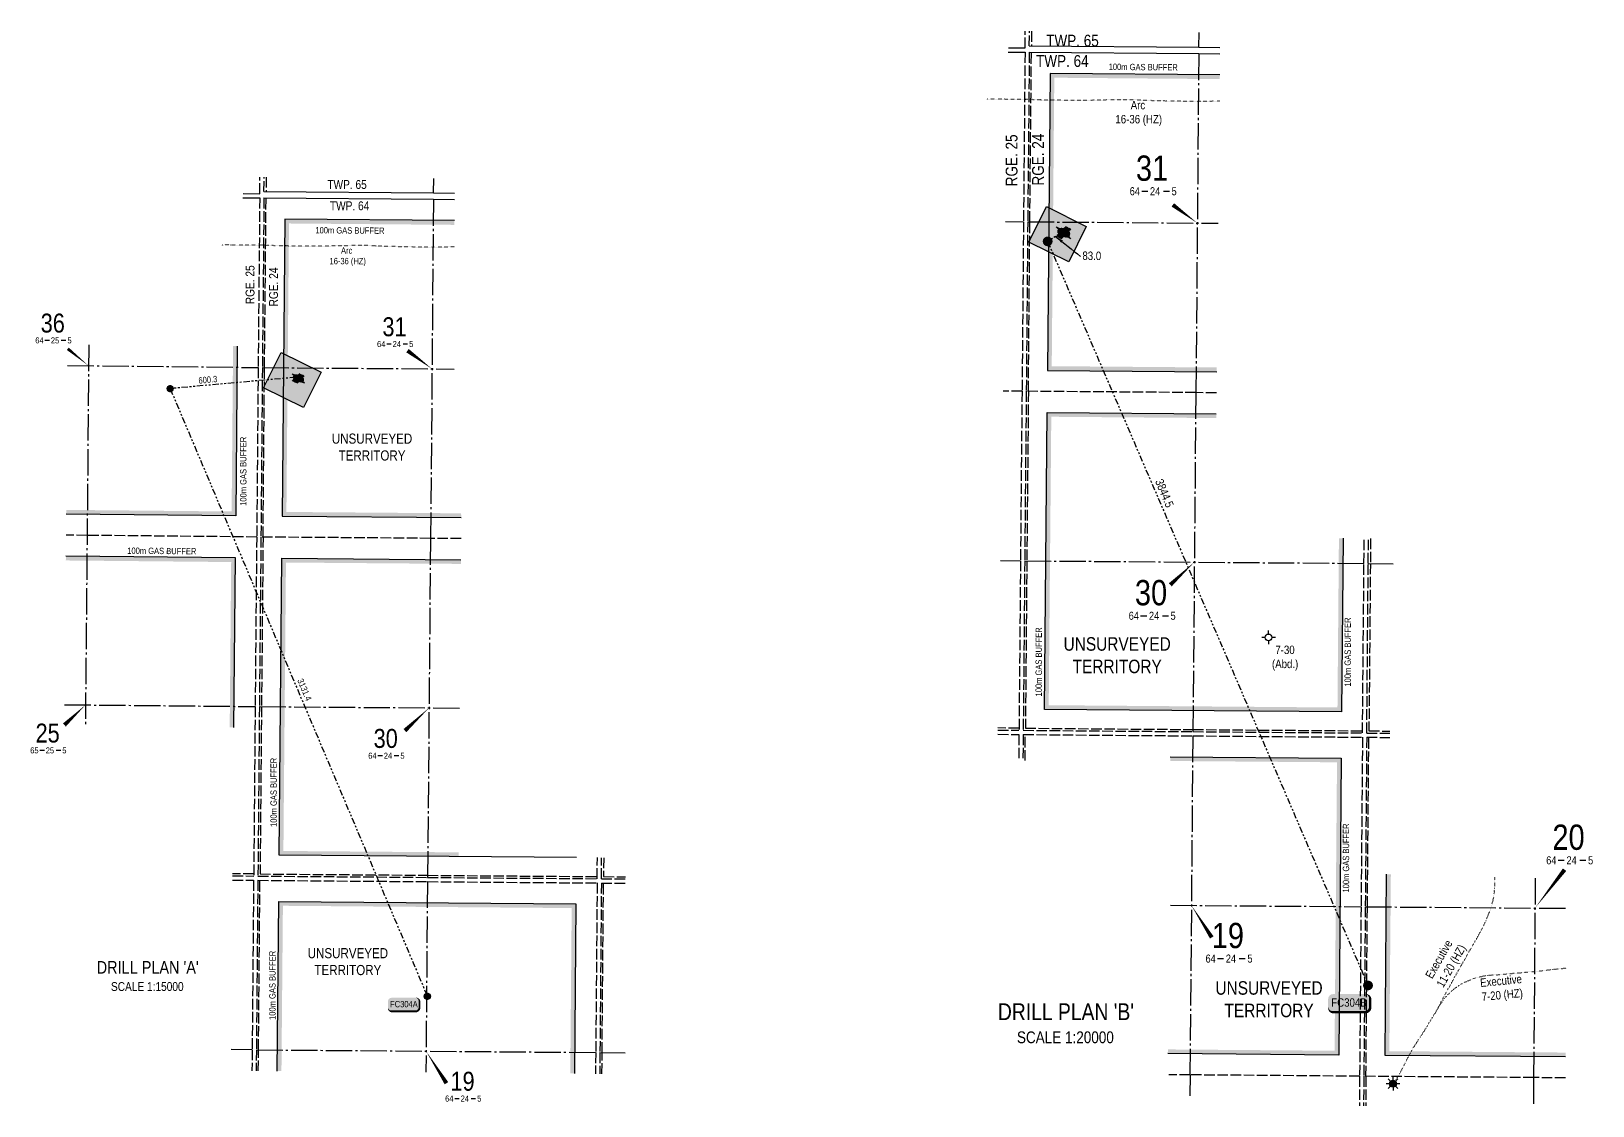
# Model space of a CAD drawing. Extents: x 451222 to 473419, y 6037124 to 6050105.
# Drawn here: x 457126 to 464540, y 6037900 to 6042999 of the extents above; entities that cross this region are included whole.
import ezdxf
from ezdxf.enums import TextEntityAlignment as Align

# ---------------------------------------------------------------- set-up
doc = ezdxf.new("R2010")
doc.units = 0
doc.header["$LTSCALE"] = 5
for name, pattern in [('foc-DOT', [1, 0.2, -0.8]), ('foc-DRILLPATH', [14.75, 6, -1.75, 1.75, -1.75, 1.75, -1.75]), ('foc-QUARTERLINE', [33, 25, -3, 2, -3]), ('foc-UNSURVEYED', [12.5, 10, -2.5])]:
    doc.linetypes.add(name, pattern=pattern)
for name, color, linetype in [('10', 1, 'Continuous'), ('9', 3, 'Continuous'), ('ABADATA-DRILL', 8, 'foc-DOT'), ('ABADATA-DRILL-T', 8, 'Continuous'), ('AS-TARGET-GAS', 182, 'Continuous'), ('AS-TARGET-GAS-H', 181, 'Continuous'), ('D-TXT', 6, 'Continuous'), ('DETAIL-T', 7, 'Continuous'), ('L-BD', 7, 'Continuous'), ('L-MON', 1, 'Continuous'), ('L-QSEC', 8, 'foc-QUARTERLINE'), ('L-SEC', 7, 'Continuous'), ('L-SECLBL', 7, 'Continuous'), ('L-UNS-T', 3, 'Continuous'), ('L-USEC', 7, 'foc-UNSURVEYED'), ('P-PDRILLPATH', 12, 'foc-DRILLPATH'), ('P-PROPOSED', 10, 'Continuous'), ('P-PROPOSED-H', 21, 'Continuous')]:
    doc.layers.add(name, color=color, linetype=linetype)
doc.styles.add('80', font='ARIALN.TTF', dxfattribs={"height": 10})
doc.styles.add('80CG', font='ARIALN.TTF', dxfattribs={"height": 10})
doc.styles.add('80L', font='ARIALN.TTF', dxfattribs={"height": 10})
doc.styles.add('SIMPLEX', font='ARIALN.TTF')
doc.dimstyles.new('Compass 5 000', dxfattribs={"dimscale": 5, "dimtxt": 9, "dimasz": 2, "dimexe": 0.2, "dimexo": 0.0625, "dimgap": 0.5, "dimtad": 0, "dimtih": 1, "dimtoh": 1, "dimzin": 0, "dimdsep": 46, "dimtxsty": '80CG', "dimcen": 0.1, "dimse1": 1, "dimse2": 1, "dimclrd": 256, "dimclrt": 256, "dimaunit": 1, "dimadec": 4, "dimazin": 0, "dimtfac": 0.06, "dimtofl": 0, "dimtmove": 0, "dimatfit": 1, "dimfxl": 0.2, "dimtolj": 1, "dimtzin": 0, "dimlwd": -1, "dimarcsym": 0})

# ---------------------------------------------------------------- blocks, each defined once
blk = doc.blocks.new('L-SECLBL')
at = {"layer": '9', "color": 7}
for p, q in [((-5.1, -27.8), (-12.3, -27.8)), ((20.7, -27.8), (13.5, -27.8))]:
    blk.add_line(p, q, dxfattribs=at)
at = {"layer": '10', "color": 2, "style": 'SIMPLEX'}
blk.add_attdef('SEC', text='', height=30, dxfattribs=at).set_placement((0, 0), align=Align.MIDDLE)
at = {"layer": '10', "color": 5, "style": '80L'}
blk.add_attdef('TWP', text='', height=9.5, dxfattribs=at).set_placement((-14.4, -27.4), align=Align.MIDDLE_RIGHT)
blk.add_attdef('RGE', text='', height=9.5, dxfattribs=at).set_placement((3.6, -27.4), align=Align.MIDDLE_CENTER)
blk.add_attdef('MER', text='', height=9.5, dxfattribs=at).set_placement((23.2, -27.4), align=Align.MIDDLE_LEFT)
blk = doc.blocks.new('WC')
at = {"layer": 'L-MON'}
h = blk.add_hatch(color=255, dxfattribs=at)
h.dxf.hatch_style = 1
edge = h.paths.add_edge_path()
edge.add_arc((0, 0), 0.9, 0, 360)
at = {"layer": 'L-MON', "color": 240, "flags": 128}
for points in [[(-0.62, 0.5), (-1.23, 1.12)], [(0.52, 0.61), (1.13, 1.21)], [(-1.18, -1.18), (-0.56, -0.57)], [(1.16, -1.18), (0.56, -0.57)]]:
    blk.add_lwpolyline(points, dxfattribs=at)
at = {"layer": 'L-MON', "color": 240}
for radius in [0.8, 0.373]:
    blk.add_circle((0, 0), radius, dxfattribs=at)
blk = doc.blocks.new('*U551')
h = blk.add_hatch(color=50)
edge = h.paths.add_edge_path()
edge.add_line((-19, -11.5), (19, -11.5))
edge.add_arc((19, -5.5), 6, 270, 360)
edge.add_line((25, -5.5), (25, 4))
edge.add_arc((19, 4), 6, 0, 90)
edge.add_line((19, 10), (-19, 10))
edge.add_arc((-19, 4), 6, 90, 180)
edge.add_line((-25, 4), (-25, -5.5))
edge.add_arc((-19, -5.5), 6, 180, 270)
at = {"flags": 128}
blk.add_lwpolyline([(-19, -11.5, 3, 3, 0), (19, -11.5, 3, 3, 0.414214), (25, -5.5, 3, 3, 0), (25, 4, 3, 0, 0.414214), (19, 10, 0, 0, 0), (-19, 10, 0, 0, 0.414214), (-25, 4, 0, 0, 0), (-25, -5.5, 0, 3, 0.414214)], format="xyseb", close=True, dxfattribs=at)
at = {"color": 1, "style": '80'}
blk.add_attdef('ENTER_TEXT_001', (-26.8, -4.9), '', height=10, dxfattribs=at)
blk = doc.blocks.new('plbh')
at = {"layer": 'L-MON'}
h = blk.add_hatch(color=255, dxfattribs=at)
h.dxf.hatch_style = 1
edge = h.paths.add_edge_path()
edge.add_arc((0, 0), 1.16, 0, 360)
h = blk.add_hatch(color=256, dxfattribs=at)
h.dxf.hatch_style = 1
h.paths.add_polyline_path([(-0.96, 0, 1), (0.96, 0, 1)])
h.paths.add_polyline_path([(0.91, 0, -1), (-0.91, 0, -1)], flags=16)
h.paths.add_polyline_path([(0.45, 0, -1), (-0.45, 0, -1)], flags=0)
h = blk.add_hatch(color=256, dxfattribs=at)
h.dxf.hatch_style = 1
h.paths.add_polyline_path([(-0.45, 0, 1), (0.45, 0, 1)])
h.paths.add_polyline_path([(0.4, 0, -1), (-0.4, 0, -1)], flags=16)
at = {"layer": 'L-MON', "color": 240}
for radius in [0.96, 0.91, 0.45, 0.4]:
    blk.add_circle((0, 0), radius, dxfattribs=at)
blk = doc.blocks.new('GABD')
for p, q in [((-0.81, 0), (-1.62, 0)), ((0, 0.81), (0, 1.62)), ((1.62, 0), (0.81, 0)), ((0, -0.81), (0, -1.62))]:
    blk.add_line(p, q)
blk.add_circle((0, 0), 0.8)
blk = doc.blocks.new('GAS')
h = blk.add_hatch(color=255)
h.dxf.hatch_style = 1
edge = h.paths.add_edge_path()
edge.add_arc((0, 0), 0.9, 0, 360)
for p, q in [((-0.81, 0), (-1.62, 0)), ((-0.57, 0.57), (-1.14, 1.14)), ((0, 0.81), (0, 1.62)), ((0.57, 0.57), (1.14, 1.14)), ((1.62, 0), (0.81, 0)), ((-0.57, -0.57), (-1.14, -1.14)), ((0, -0.81), (0, -1.62)), ((1.14, -1.14), (0.57, -0.57))]:
    blk.add_line(p, q)
blk.add_circle((0, 0), 0.8)

msp = doc.modelspace()

# ---------------------------------------------------------------- hatches: boundary and pattern name
at = {"layer": 'AS-TARGET-GAS-H'}
h = msp.add_hatch(color=256, dxfattribs=at)
h.dxf.hatch_style = 1
h.paths.add_polyline_path([(462754.19, 6041383.538), (462754.39, 6041403.537), (461970.979, 6041409.686), (461983.164, 6042778.639), (462768.308, 6042772.085), (462768.485, 6042792.085), (461963.342, 6042798.805), (461950.802, 6041389.844)])
h = msp.add_hatch(color=256, dxfattribs=at)
h.dxf.hatch_style = 1
h.paths.add_polyline_path([(459167.79, 6040691.469), (459166.842, 6040711.477), (458337.453, 6040717.986), (458349.638, 6042086.939), (459134.782, 6042080.385), (459134.959, 6042100.385), (458329.817, 6042107.105), (458317.276, 6040698.144)])
h = msp.add_hatch(color=256, dxfattribs=at)
h.dxf.hatch_style = 1
h.paths.add_polyline_path([(458104.324, 6041505.396), (458084.325, 6041505.566), (458077.346, 6040720.241), (457292.368, 6040727.8), (457292.183, 6040707.801), (458097.167, 6040700.049)])
h = msp.add_hatch(color=256, dxfattribs=at)
h.dxf.hatch_style = 1
h.paths.add_polyline_path([(463354.47, 6040593.13), (463334.471, 6040593.301), (463327.618, 6039790.111), (461956.687, 6039800.896), (461968.847, 6041169.695), (462751.992, 6041163.549), (462752.192, 6041183.548), (461949.025, 6041189.852), (461936.51, 6039781.054), (463347.447, 6039769.954)])
h = msp.add_hatch(color=256, dxfattribs=at)
h.dxf.hatch_style = 1
h.paths.add_polyline_path([(458095.391, 6040500.057), (457290.349, 6040507.809), (457290.167, 6040487.81), (458075.214, 6040480.251), (458068.245, 6039695.831), (458088.244, 6039695.642)])
h = msp.add_hatch(color=256, dxfattribs=at)
h.dxf.hatch_style = 1
h.paths.add_polyline_path([(458302.984, 6039089.354), (459155.163, 6039082.65), (459166.221, 6040491.475), (458315.499, 6040498.152)])
h.paths.add_polyline_path([(459713.921, 6039078.259), (459155.163, 6039082.65), (459713.921, 6039078.254)])
h.paths.add_polyline_path([(459155.32, 6039102.649), (459166.064, 6040471.475), (458335.321, 6040477.996), (458323.161, 6039109.196)])
h = msp.add_hatch(color=256, dxfattribs=at)
h.dxf.hatch_style = 1
h.paths.add_polyline_path([(463345.57, 6039549.845), (462533.705, 6039556.232), (462533.552, 6039536.233), (463325.4, 6039530.003), (463313.722, 6038161.169), (462523.086, 6038167.404), (462522.933, 6038147.404), (463333.551, 6038141.012)])
h = msp.add_hatch(color=256, dxfattribs=at)
h.dxf.hatch_style = 1
h.paths.add_polyline_path([(463580.99, 6038998.318), (463560.994, 6038998.844), (463553.661, 6038139.283), (464410.92, 6038132.565), (464411.2, 6038152.564), (463573.831, 6038159.125)])
h = msp.add_hatch(color=256, dxfattribs=at)
h.dxf.hatch_style = 1
h.paths.add_polyline_path([(459685.178, 6038053.367), (459705.177, 6038053.196), (459712.044, 6038858.145), (458301.029, 6038869.246), (458293.883, 6038064.846), (458313.883, 6038064.688), (458320.85, 6038849.09), (459691.874, 6038838.303)])
at = {"layer": 'P-PROPOSED-H'}
h = msp.add_hatch(color=256, dxfattribs=at)
h.dxf.hatch_style = 1
h.paths.add_polyline_path([(461945.68, 6042166.86), (462135.214, 6042073.091), (462051.905, 6041904.699), (461862.37, 6041998.468)])
h = msp.add_hatch(color=256, dxfattribs=at)
h.dxf.hatch_style = 1
h.paths.add_polyline_path([(458312.154, 6041475.16), (458501.688, 6041381.391), (458418.379, 6041212.999), (458228.845, 6041306.768)])

# ---------------------------------------------------------------- linework, layer by layer
at = {"layer": 'ABADATA-DRILL', "flags": 128}
for points in [[(462767.385, 6042667.993), (462752.194, 6042667.531), (462732.838, 6042666.815), (462713.661, 6042666.108), (462694.277, 6042665.662), (462674.946, 6042665.687), (462655.607, 6042665.821), (462636.377, 6042665.935), (462616.998, 6042666.169), (462597.761, 6042666.513), (462578.503, 6042666.917), (462559.165, 6042667.201), (462539.817, 6042667.516), (462520.52, 6042667.95), (462501.094, 6042668.466), (462481.767, 6042668.87), (462462.479, 6042669.184), (462443.233, 6042669.738), (462423.968, 6042670.432), (462404.795, 6042671.336), (462385.584, 6042672.44), (462366.272, 6042673.364), (462346.933, 6042673.579), (462327.521, 6042673.444), (462308.181, 6042673.538), (462288.821, 6042673.553), (462269.508, 6042673.297), (462250.115, 6042673.071), (462230.753, 6042672.916), (462211.37, 6042672.57), (462192.115, 6042672.044), (462172.779, 6042671.478), (462153.445, 6042671.122), (462134.054, 6042671.066), (462114.604, 6042671.082), (462095.152, 6042671.007), (462075.74, 6042670.752), (462056.328, 6042670.657), (462036.92, 6042670.962), (462017.502, 6042671.257), (461998.094, 6042671.592), (461978.855, 6042671.796), (461959.496, 6042671.96), (461940.309, 6042672.354), (461920.973, 6042672.958), (461901.539, 6042673.704), (461882.325, 6042674.438), (461862.998, 6042674.922), (461843.579, 6042675.117), (461824.239, 6042675.212), (461804.9, 6042675.346), (461785.631, 6042675.58), (461766.363, 6042675.894), (461747.015, 6042676.139), (461727.675, 6042676.243), (461708.337, 6042676.518), (461688.958, 6042676.722), (461677.39, 6042676.551), (461662.388, 6042676.148)], [(459133.859, 6041976.293), (459118.669, 6041975.831), (459099.312, 6041975.115), (459080.135, 6041974.408), (459060.751, 6041973.963), (459041.42, 6041973.987), (459022.081, 6041974.121), (459002.851, 6041974.235), (458983.473, 6041974.47), (458964.235, 6041974.813), (458944.978, 6041975.217), (458925.64, 6041975.502), (458906.292, 6041975.816), (458886.995, 6041976.25), (458867.568, 6041976.766), (458848.241, 6041977.17), (458828.953, 6041977.484), (458809.707, 6041978.038), (458790.443, 6041978.733), (458771.27, 6041979.636), (458752.059, 6041980.74), (458732.746, 6041981.664), (458713.407, 6041981.879), (458693.995, 6041981.744), (458674.655, 6041981.838), (458655.295, 6041981.853), (458635.982, 6041981.597), (458616.589, 6041981.371), (458597.227, 6041981.216), (458577.844, 6041980.87), (458558.589, 6041980.344), (458539.253, 6041979.778), (458519.92, 6041979.422), (458500.529, 6041979.367), (458481.078, 6041979.382), (458461.627, 6041979.307), (458442.214, 6041979.052), (458422.802, 6041978.957), (458403.394, 6041979.262), (458383.976, 6041979.557), (458364.568, 6041979.892), (458345.329, 6041980.096), (458325.97, 6041980.261), (458306.783, 6041980.654), (458287.447, 6041981.259), (458268.013, 6041982.004), (458248.799, 6041982.738), (458229.472, 6041983.222), (458210.053, 6041983.418), (458190.713, 6041983.512), (458171.374, 6041983.646), (458152.105, 6041983.88), (458132.837, 6041984.194), (458113.489, 6041984.439), (458094.149, 6041984.543), (458074.811, 6041984.818), (458055.432, 6041985.023), (458043.864, 6041984.851), (458028.862, 6041984.448)], [(463591.296, 6038004.383), (463591.257, 6038004.514), (463591.257, 6038004.574), (463591.289, 6038004.844), (463591.321, 6038005.003), (463591.422, 6038005.153), (463591.724, 6038005.36), (463592.106, 6038005.607), (463592.579, 6038005.833), (463593.201, 6038006.078), (463593.789, 6038005.853), (463594.293, 6038005.038), (463594.539, 6038004.555), (463594.953, 6038003.811), (463595.387, 6038003.077), (463595.851, 6038002.383), (463596.326, 6038001.769), (463596.782, 6038001.274), (463597.219, 6038000.91), (463597.328, 6038000.809), (463597.406, 6038000.589), (463597.203, 6038000.24), (463596.706, 6037999.484), (463596.023, 6037999.09), (463595.233, 6037999.186), (463594.535, 6037999.473), (463593.978, 6037999.798), (463593.381, 6038000.263), (463593.235, 6038000.684), (463593.431, 6038001.383), (463593.651, 6038002.572), (463594.092, 6038003.769), (463594.751, 6038004.764), (463595.569, 6038005.667), (463596.276, 6038006.452), (463596.105, 6038007.524), (463595.675, 6038008.678), (463595.412, 6038009.581), (463594.803, 6038010.877), (463594.225, 6038012.343), (463593.873, 6038013.256), (463592.891, 6038014.215), (463591.947, 6038015.044), (463592.066, 6038014.853), (463592.221, 6038014.281), (463592.044, 6038013.472), (463591.655, 6038012.485), (463591.6, 6038011.825), (463592.438, 6038011.638), (463593.86, 6038011.775), (463595.451, 6038011.802), (463597.06, 6038011.478), (463598.285, 6038010.907), (463598.506, 6038010.935), (463598.536, 6038010.975), (463598.618, 6038011.214), (463598.977, 6038012.252), (463599.028, 6038012.351), (463600.896, 6038015.507), (463601.818, 6038016.77), (463603.022, 6038018.391), (463604.45, 6038020.329), (463605.92, 6038022.668), (463607.325, 6038025.478), (463608.863, 6038028.596), (463614.839, 6038039.411), (463617.407, 6038043.722), (463620.289, 6038048.44), (463623.344, 6038053.456), (463626.36, 6038058.563), (463629.246, 6038063.792), (463632.085, 6038069.27), (463634.955, 6038074.959), (463637.917, 6038080.827), (463640.919, 6038086.715), (463643.942, 6038092.642), (463646.884, 6038098.6), (463649.718, 6038104.659), (463652.663, 6038110.828), (463655.767, 6038116.975), (463658.952, 6038123.211), (463662.269, 6038129.666), (463665.908, 6038136.269), (463669.667, 6038142.92), (463673.467, 6038149.641), (463677.288, 6038156.483), (463681.019, 6038163.365), (463684.89, 6038170.225), (463688.989, 6038176.834), (463693.228, 6038183.451), (463697.346, 6038189.94), (463701.475, 6038196.568), (463705.584, 6038203.217), (463709.824, 6038209.874), (463714.233, 6038216.47), (463718.853, 6038223.244), (463723.496, 6038230.219), (463728.189, 6038237.342), (463733.035, 6038244.705), (463737.913, 6038252.257), (463742.732, 6038260.011), (463747.542, 6038267.914), (463752.211, 6038275.668), (463754.414, 6038279.341), (463757.226, 6038284.04), (463762.565, 6038292.869), (463764.381, 6038295.845), (463769.394, 6038303.987), (463774.407, 6038312.139), (463779.489, 6038320.3), (463784.582, 6038328.461), (463789.566, 6038336.713), (463794.37, 6038345.076), (463798.995, 6038353.562), (463803.551, 6038362.107), (463808.087, 6038370.653), (463812.542, 6038379.09), (463816.998, 6038387.657), (463821.573, 6038396.152), (463826.159, 6038404.638), (463830.664, 6038413.174), (463835.23, 6038421.69), (463839.816, 6038430.205), (463844.401, 6038438.721), (463848.997, 6038447.226), (463853.682, 6038455.661), (463858.366, 6038464.076), (463862.992, 6038472.541), (463867.617, 6038481.016), (463872.141, 6038489.372), (463876.755, 6038497.647), (463881.417, 6038505.852), (463886.12, 6038514.036), (463890.844, 6038522.33), (463895.467, 6038530.575), (463900.15, 6038538.78), (463904.783, 6038546.985), (463909.436, 6038555.23), (463914.099, 6038563.394), (463918.802, 6038571.599), (463923.475, 6038579.773), (463928.229, 6038588.157), (463932.944, 6038596.572), (463937.609, 6038605.006), (463942.354, 6038613.391), (463947.148, 6038621.764), (463951.872, 6038630.058), (463956.716, 6038638.382), (463961.6, 6038646.705), (463966.414, 6038655.058), (463971.239, 6038663.421), (463975.942, 6038671.616), (463980.766, 6038679.969), (463985.399, 6038688.204), (463990.004, 6038696.67), (463994.518, 6038705.006), (463999.052, 6038713.291), (464003.565, 6038721.568), (464008.089, 6038729.843), (464012.662, 6038738.049), (464017.147, 6038746.575), (464021.304, 6038755.265), (464025.412, 6038764.055), (464029.579, 6038772.744), (464033.696, 6038781.483), (464037.603, 6038790.175), (464041.401, 6038799.067), (464045.09, 6038807.991), (464048.668, 6038816.845), (464052.207, 6038825.83), (464055.495, 6038834.777), (464058.516, 6038843.946), (464061.187, 6038853.209), (464063.627, 6038862.443), (464065.909, 6038871.819), (464067.819, 6038881.098), (464069.49, 6038890.419), (464070.913, 6038899.952), (464072.006, 6038909.538), (464072.949, 6038919.136), (464073.652, 6038928.755), (464074.155, 6038938.446), (464074.568, 6038948.098), (464074.781, 6038957.762), (464074.864, 6038967.467), (464074.847, 6038977.113), (464074.685, 6038985.437)], [(463591.296, 6038004.383), (463591.257, 6038004.514), (463591.257, 6038004.574), (463591.289, 6038004.844), (463591.321, 6038005.003), (463591.422, 6038005.153), (463591.724, 6038005.36), (463592.106, 6038005.607), (463592.579, 6038005.833), (463593.201, 6038006.078), (463593.789, 6038005.853), (463594.293, 6038005.038), (463594.539, 6038004.555), (463594.953, 6038003.811), (463595.387, 6038003.077), (463595.851, 6038002.383), (463596.326, 6038001.769), (463596.782, 6038001.274), (463597.219, 6038000.91), (463597.328, 6038000.809), (463597.406, 6038000.589), (463597.203, 6038000.24), (463596.706, 6037999.484), (463596.023, 6037999.09), (463595.233, 6037999.186), (463594.535, 6037999.473), (463593.978, 6037999.798), (463593.381, 6038000.263), (463593.235, 6038000.684), (463593.431, 6038001.383), (463593.651, 6038002.572), (463594.092, 6038003.769), (463594.751, 6038004.764), (463595.569, 6038005.667), (463596.276, 6038006.452), (463596.105, 6038007.524), (463595.675, 6038008.678), (463595.412, 6038009.581), (463594.803, 6038010.877), (463594.225, 6038012.343), (463593.873, 6038013.256), (463592.891, 6038014.215), (463591.947, 6038015.044), (463592.066, 6038014.853), (463592.221, 6038014.281), (463592.044, 6038013.472), (463591.655, 6038012.485), (463591.6, 6038011.825), (463592.438, 6038011.638), (463593.86, 6038011.775), (463595.451, 6038011.802), (463597.06, 6038011.478), (463598.285, 6038010.907), (463598.506, 6038010.935), (463598.536, 6038010.975), (463598.618, 6038011.214), (463598.977, 6038012.252), (463599.028, 6038012.351), (463600.896, 6038015.507), (463601.818, 6038016.77), (463603.022, 6038018.391), (463604.45, 6038020.329), (463605.92, 6038022.668), (463607.325, 6038025.478), (463608.863, 6038028.596), (463614.839, 6038039.411), (463617.407, 6038043.722), (463620.289, 6038048.44), (463623.344, 6038053.456), (463626.36, 6038058.563), (463629.246, 6038063.792), (463632.085, 6038069.27), (463634.955, 6038074.959), (463637.917, 6038080.827), (463640.919, 6038086.715), (463643.942, 6038092.642), (463646.884, 6038098.6), (463649.718, 6038104.659), (463652.663, 6038110.828), (463655.767, 6038116.975), (463658.952, 6038123.211), (463662.269, 6038129.666), (463665.908, 6038136.269), (463669.667, 6038142.92), (463673.467, 6038149.641), (463677.288, 6038156.483), (463681.019, 6038163.365), (463684.89, 6038170.225), (463688.989, 6038176.834), (463693.228, 6038183.451), (463697.346, 6038189.94), (463701.475, 6038196.568), (463705.584, 6038203.217), (463709.824, 6038209.874), (463714.233, 6038216.47), (463718.853, 6038223.244), (463723.496, 6038230.219), (463728.189, 6038237.342), (463733.035, 6038244.705), (463737.913, 6038252.257), (463742.732, 6038260.011), (463747.542, 6038267.914), (463752.211, 6038275.668), (463754.414, 6038279.341), (463757.226, 6038284.04), (463762.565, 6038292.869), (463764.381, 6038295.845), (463769.394, 6038303.987), (463774.407, 6038312.139), (463779.489, 6038320.3), (463784.582, 6038328.461), (463789.566, 6038336.713), (463794.37, 6038345.076), (463797.124, 6038350.006), (463798.922, 6038353.122), (463803.937, 6038361.574), (463808.99, 6038369.765), (463814.041, 6038377.746), (463819.364, 6038385.825), (463824.774, 6038393.733), (463830.263, 6038401.431), (463836.112, 6038409.075), (463842.219, 6038416.497), (463848.443, 6038423.547), (463854.945, 6038430.386), (463861.696, 6038436.991), (463868.724, 6038443.365), (463876.032, 6038449.656), (463883.459, 6038455.805), (463891.044, 6038461.744), (463898.857, 6038467.39), (463906.917, 6038472.694), (463915.223, 6038477.585), (463923.728, 6038482.185), (463932.349, 6038486.434), (463941.186, 6038490.26), (463950.063, 6038493.956), (463958.98, 6038497.662), (463968.015, 6038501.156), (463977.097, 6038504.37), (463986.118, 6038507.354), (463995.256, 6038510.087), (464004.573, 6038512.539), (464013.955, 6038514.62), (464023.446, 6038516.359), (464032.944, 6038517.879), (464042.48, 6038519.187), (464052.074, 6038520.146), (464061.695, 6038520.783), (464071.304, 6038521.321), (464080.914, 6038521.859), (464090.535, 6038522.457), (464100.156, 6038523.135), (464109.647, 6038523.834), (464119.249, 6038524.602), (464128.842, 6038525.45), (464138.344, 6038526.329), (464147.978, 6038527.297), (464157.582, 6038528.275), (464167.145, 6038529.193), (464176.757, 6038530.022), (464186.249, 6038530.811), (464195.881, 6038531.558), (464205.523, 6038532.336), (464215.115, 6038533.204), (464224.588, 6038534.093), (464234.191, 6038534.981), (464243.805, 6038535.92), (464253.398, 6038536.928), (464262.993, 6038537.966), (464272.606, 6038538.884), (464282.228, 6038539.702), (464291.851, 6038540.63), (464301.455, 6038541.658), (464311.05, 6038542.767), (464320.626, 6038543.955), (464330.201, 6038545.133), (464339.596, 6038546.274), (464349.181, 6038547.402), (464358.795, 6038548.41), (464368.208, 6038549.31), (464377.821, 6038550.238), (464387.405, 6038551.236), (464396.818, 6038552.166), (464406.45, 6038552.964), (464416.092, 6038553.691), (464416.825, 6038553.751)]]:
    msp.add_lwpolyline(points, dxfattribs=at)
at = {"layer": 'AS-TARGET-GAS', "ltscale": 5, "flags": 128}
for points in [[(462768.646, 6042792.083), (461963.342, 6042798.805), (461950.802, 6041389.844), (462754.19, 6041383.538)], [(459135.12, 6042100.383), (458329.817, 6042107.105), (458317.276, 6040698.144), (459167.79, 6040691.469)], [(458104.324, 6041505.396), (458097.167, 6040700.049), (457292.22, 6040707.801)], [(463354.47, 6040593.13), (463347.447, 6039769.954), (461936.51, 6039781.054), (461949.025, 6041189.852)], [(461949.025, 6041189.852), (462752.192, 6041183.548)], [(458088.244, 6039695.642), (458095.391, 6040500.057), (457290.294, 6040507.81)], [(459713.921, 6039078.259), (459713.921, 6039078.254), (458302.984, 6039089.354), (458315.499, 6040498.152)], [(458315.499, 6040498.152), (459166.221, 6040491.475)], [(462533.705, 6039556.232), (463345.57, 6039549.845), (463333.551, 6038141.012), (462522.933, 6038147.404)], [(464410.92, 6038132.565), (463553.661, 6038139.283), (463560.994, 6038998.844)], [(458293.883, 6038064.746), (458301.029, 6038869.246), (459712.044, 6038858.145), (459705.177, 6038053.196)]]:
    msp.add_lwpolyline(points, dxfattribs=at)
at = {"layer": 'L-QSEC'}
for p, q in [((462669.612, 6042923.449), (462670.216, 6042992.803)), ((462669.374, 6042892.806), (462655.115, 6041284.314)), ((459036.086, 6042231.749), (459036.69, 6042301.103)), ((459035.848, 6042201.106), (459021.589, 6040592.614)), ((461751.897, 6042096.022), (461836.945, 6042095.187)), ((461857.061, 6042095.009), (462761.226, 6042087.932)), ((457399.628, 6041511.381), (457382.877, 6039702.303)), ((457298.707, 6041412.367), (458203.419, 6041403.488)), ((458223.535, 6041403.309), (459134.373, 6041396.18)), ((462655.115, 6041284.314), (462641.092, 6039675.508)), ((459021.589, 6040592.614), (459007.566, 6038983.808)), ((461727.332, 6040487.294), (461822.654, 6040486.394)), ((461842.77, 6040486.215), (463453.454, 6040473.579)), ((463473.57, 6040473.407), (463592.208, 6040472.484)), ((457283.948, 6039803.242), (458189.128, 6039794.694)), ((458209.244, 6039794.516), (459160.692, 6039787.051)), ((462640.934, 6039655.392), (462626.925, 6038046.581)), ((464266.463, 6038980.336), (464258.558, 6038033.745)), ((459007.408, 6038963.692), (458999.532, 6038059.216)), ((462534.587, 6038851.757), (463439.556, 6038844.642)), ((463459.672, 6038844.47), (464420.796, 6038836.961)), ((458174.659, 6038165.789), (458074.664, 6038166.783)), ((458194.775, 6038165.611), (459806.03, 6038152.942)), ((459826.146, 6038152.77), (459946.072, 6038151.833)), ((462627.883, 6038047.137), (462627.007, 6037946.578)), ((464258.558, 6038033.745), (464257.469, 6037903.363))]:
    msp.add_line(p, q, dxfattribs=at)
at = {"layer": 'L-SEC'}
for p, q in [((461764.967, 6042920.656), (461844.301, 6042919.86)), ((461864.507, 6042929.759), (462669.417, 6042923.45)), ((462669.417, 6042923.45), (462769.642, 6042922.665)), ((461764.781, 6042900.539), (461844.121, 6042899.743)), ((461864.237, 6042899.585), (462669.153, 6042893.275)), ((462669.153, 6042893.275), (462769.371, 6042892.081)), ((458131.256, 6042208.839), (458210.596, 6042208.043)), ((458131.441, 6042228.956), (458210.776, 6042228.16)), ((458230.712, 6042207.885), (459035.627, 6042201.576)), ((458230.982, 6042238.059), (459035.891, 6042231.75)), ((459035.627, 6042201.576), (459135.846, 6042200.381)), ((459035.891, 6042231.75), (459136.117, 6042230.965))]:
    msp.add_line(p, q, dxfattribs=at)
at = {"layer": 'L-SECLBL', "color": 6, "linetype": 'Continuous', "flags": 128}
for points in [[(462662.246, 6042088.707, 0, 20, 0), (462545.939, 6042175.075, 0, 0, 0)], [(457398.702, 6041411.385, 0, 14.494, 0), (457299.453, 6041492.421, 0, 14.494, 0)], [(459028.72, 6041397.007, 0, 20, 0), (458912.413, 6041483.375, 0, 0, 0)], [(462648.103, 6040479.897, 0, 20, 0), (462533.615, 6040372.1, 0, 0, 0)], [(457383.802, 6039802.299, 0, 20, 0), (457283.36, 6039706.974, 0, 0, 0)], [(459014.577, 6039788.197, 0, 20, 0), (458900.089, 6039680.4, 0, 0, 0)], [(464265.276, 6038838.176, 0, 20, 0), (464405.779, 6039020.341, 0, 0, 0)], [(462633.929, 6038850.976, 0, 20, 0), (462730.774, 6038698.876, 0, 0, 0)], [(459000.403, 6038159.276, 0, 20, 0), (459097.249, 6038007.176, 0, 0, 0)]]:
    msp.add_lwpolyline(points, format="xyseb", dxfattribs=at)
at = {"layer": 'L-USEC'}
for p, q in [((461844.301, 6042919.86), (461845.01, 6042999.188)), ((461864.507, 6042929.759), (461865.126, 6042999.033)), ((461875.184, 6042998.955), (461874.565, 6042929.68)), ((461844.121, 6042899.743), (461836.945, 6042095.187)), ((461864.237, 6042899.585), (461857.061, 6042095.008)), ((461867.119, 6042094.951), (461874.296, 6042899.506)), ((458210.776, 6042228.16), (458211.484, 6042307.488)), ((458230.982, 6042238.059), (458231.6, 6042307.333)), ((458241.658, 6042307.255), (458241.039, 6042237.981)), ((458210.596, 6042208.043), (458203.419, 6041403.488)), ((458230.712, 6042207.885), (458223.535, 6041403.308)), ((458233.594, 6041403.251), (458240.77, 6042207.806)), ((461836.945, 6042095.187), (461829.8, 6041290.79)), ((461857.061, 6042095.009), (461849.917, 6041290.632)), ((461859.975, 6041290.553), (461867.119, 6042094.951)), ((458203.419, 6041403.488), (458196.275, 6040599.09)), ((458223.535, 6041403.309), (458216.391, 6040598.933)), ((458226.45, 6040598.854), (458233.594, 6041403.251)), ((461829.8, 6041290.79), (461739.615, 6041291.659)), ((461829.8, 6041290.79), (461822.654, 6040486.394)), ((461849.916, 6041290.612), (461842.77, 6040486.215)), ((462655.115, 6041284.314), (461849.917, 6041290.632)), ((461859.975, 6041290.553), (461852.828, 6040486.157)), ((462753.191, 6041283.544), (462655.115, 6041284.314)), ((457391.252, 6040606.843), (457291.257, 6040607.805)), ((458196.275, 6040599.09), (457391.252, 6040606.843)), ((458196.275, 6040599.09), (458189.128, 6039794.694)), ((458216.391, 6040598.912), (458209.244, 6039794.516)), ((459021.589, 6040592.614), (458216.391, 6040598.933)), ((458226.45, 6040598.854), (458219.303, 6039794.458)), ((459167.006, 6040591.472), (459021.589, 6040592.614)), ((463453.454, 6040473.579), (463454.466, 6040592.277)), ((463473.57, 6040473.407), (463474.582, 6040592.106)), ((463484.64, 6040592.02), (463483.628, 6040473.344)), ((461822.654, 6040486.394), (461815.508, 6039682.003)), ((461842.77, 6040486.215), (461835.625, 6039681.845)), ((461852.828, 6040486.157), (461845.772, 6039691.823)), ((463446.591, 6039669.171), (463453.454, 6040473.579)), ((463466.707, 6039669.013), (463473.57, 6040473.407)), ((463483.628, 6040473.344), (463476.851, 6039678.994)), ((458189.128, 6039794.694), (458181.983, 6038990.303)), ((458209.244, 6039794.516), (458202.099, 6038990.145)), ((458219.303, 6039794.458), (458212.246, 6039000.123)), ((461715.334, 6039662.812), (461815.33, 6039661.887)), ((461715.513, 6039682.928), (461815.508, 6039682.003)), ((461815.598, 6039692.061), (461715.602, 6039692.986)), ((461815.33, 6039661.887), (461814.229, 6039537.943)), ((461835.446, 6039661.729), (461834.346, 6039537.887)), ((461835.446, 6039661.729), (462640.934, 6039655.392)), ((461835.625, 6039681.845), (462641.092, 6039675.508)), ((461844.404, 6039537.86), (461845.504, 6039661.65)), ((461845.772, 6039691.823), (462641.197, 6039685.566)), ((462640.934, 6039655.392), (463446.42, 6039649.055)), ((462641.092, 6039675.508), (463446.591, 6039669.171)), ((462641.197, 6039685.566), (463446.677, 6039679.229)), ((463446.42, 6039649.055), (463439.556, 6038844.642)), ((463466.536, 6039648.897), (463459.672, 6038844.47)), ((463466.536, 6039648.897), (463575.731, 6039648.043)), ((463466.707, 6039669.013), (463576.133, 6039668.157)), ((463469.73, 6038844.405), (463476.594, 6039648.818)), ((463476.851, 6039678.994), (463576.334, 6039678.216)), ((459813.065, 6038977.471), (459813.918, 6039077.473)), ((459833.181, 6038977.313), (459834.035, 6039077.315)), ((459844.093, 6039077.236), (459843.326, 6038987.294)), ((458081.987, 6038991.229), (458181.983, 6038990.303)), ((458182.072, 6039000.361), (458082.076, 6039001.286)), ((458202.099, 6038990.145), (459007.566, 6038983.808)), ((458212.246, 6039000.123), (459007.671, 6038993.866)), ((459007.566, 6038983.808), (459813.065, 6038977.471)), ((459007.671, 6038993.866), (459813.151, 6038987.529)), ((459843.326, 6038987.294), (459947.757, 6038986.477)), ((458081.808, 6038971.113), (458181.804, 6038970.187)), ((458181.804, 6038970.187), (458174.659, 6038165.789)), ((458201.92, 6038970.029), (458194.775, 6038165.611)), ((458201.92, 6038970.029), (459007.408, 6038963.692)), ((458204.833, 6038165.551), (458211.978, 6038969.95)), ((459007.408, 6038963.692), (459812.894, 6038957.355)), ((459812.894, 6038957.355), (459806.03, 6038152.942)), ((459833.01, 6038957.197), (459826.146, 6038152.77)), ((459833.01, 6038957.197), (459952.362, 6038956.264)), ((459833.181, 6038977.313), (459949.292, 6038976.405)), ((459836.204, 6038152.706), (459843.068, 6038957.118)), ((463439.556, 6038844.642), (463432.695, 6038040.227)), ((463459.672, 6038844.47), (463452.811, 6038040.07)), ((463462.869, 6038039.991), (463469.73, 6038844.405)), ((458174.659, 6038165.789), (458173.77, 6038065.793)), ((458194.775, 6038165.611), (458193.887, 6038065.635)), ((458203.944, 6038065.555), (458204.833, 6038165.551)), ((459806.03, 6038152.942), (459805.172, 6038052.343)), ((459826.146, 6038152.77), (459825.288, 6038052.171)), ((459835.346, 6038052.086), (459836.204, 6038152.706)), ((462626.925, 6038046.581), (462526.928, 6038047.37)), ((463432.695, 6038040.227), (462626.925, 6038046.581)), ((463432.695, 6038040.227), (463431.5, 6037900.163)), ((463452.811, 6038040.056), (463451.618, 6037900.241)), ((464258.558, 6038033.745), (463452.811, 6038040.07)), ((463462.869, 6038039.991), (463461.677, 6037900.28)), ((464409.518, 6038032.564), (464258.558, 6038033.745))]:
    msp.add_line(p, q, dxfattribs=at)
at = {"layer": 'P-PDRILLPATH'}
for p, q in [((462021.388, 6042046.553), (461951.53, 6042001.88)), ((461951.53, 6042001.88), (463472.638, 6038471.074)), ((458383.453, 6041357.035), (457785.721, 6041303.164)), ((457785.721, 6041303.164), (459006.614, 6038419.526))]:
    msp.add_line(p, q, dxfattribs=at)
at = {"layer": 'P-PROPOSED'}
for points in [[(461945.68, 6042166.86), (462135.214, 6042073.091), (462051.905, 6041904.699), (461862.37, 6041998.468)], [(458312.154, 6041475.16), (458501.688, 6041381.391), (458418.379, 6041212.999), (458228.845, 6041306.768)]]:
    msp.add_lwpolyline(points, close=True, dxfattribs=at)

# ---------------------------------------------------------------- block references
at = {"layer": 'ABADATA-DRILL-T', "color": 6, "xscale": 19.99999999999996, "yscale": 19.99999999999996, "zscale": 19.99999999999996}
for name, p in [('GABD', (463000.163, 6040122.784)), ('GAS', (463591.273, 6038004.709))]:
    msp.add_blockref(name, p, dxfattribs=at)
at = {"layer": 'L-BD'}
ref = msp.add_blockref('*U551', (458894.239, 6038382.567), dxfattribs=dict(at, xscale=2.999999999999996, yscale=2.999999999999996, zscale=2.999999999999996))
ref.add_attrib('ENTER_TEXT_001', 'FC304A', (458829.727, 6038367.556), dxfattribs={"layer": '0', "color": 1, "height": 30, "style": '80'})
at = {"layer": 'L-MON', "color": 6}
for name, p, xscale, yscale, zscale in [('plbh', (461951.53, 6042001.88), 19.99999999999996, 19.99999999999996, 19.99999999999996), ('WC', (462016.979, 6042048.735), 19.99999999999996, 19.99999999999996, 19.99999999999996), ('WC', (462021.388, 6042046.553), 19.99999999999996, 19.99999999999996, 19.99999999999996), ('WC', (462025.798, 6042044.371), 19.99999999999996, 19.99999999999996, 19.99999999999996), ('WC', (462030.208, 6042042.19), 19.99999999999996, 19.99999999999996, 19.99999999999996), ('WC', (462034.618, 6042040.008), 19.99999999999996, 19.99999999999996, 19.99999999999996), ('WC', (462039.028, 6042037.826), 19.99999999999996, 19.99999999999996, 19.99999999999996), ('WC', (458383.453, 6041357.035), 14.99999999999998, 14.99999999999998, 14.99999999999998), ('WC', (458387.863, 6041354.853), 14.99999999999998, 14.99999999999998, 14.99999999999998), ('WC', (458392.273, 6041352.671), 14.99999999999998, 14.99999999999998, 14.99999999999998), ('WC', (458396.682, 6041350.49), 14.99999999999998, 14.99999999999998, 14.99999999999998), ('WC', (458401.092, 6041348.308), 14.99999999999998, 14.99999999999998, 14.99999999999998), ('WC', (458405.502, 6041346.126), 14.99999999999998, 14.99999999999998, 14.99999999999998), ('plbh', (457785.721, 6041303.164), 14.99999999999998, 14.99999999999998, 14.99999999999998), ('plbh', (463472.638, 6038471.074), 19.99999999999996, 19.99999999999996, 19.99999999999996), ('plbh', (459006.614, 6038419.526), 14.99999999999998, 14.99999999999998, 14.99999999999998)]:
    msp.add_blockref(name, p, dxfattribs=dict(at, xscale=xscale, yscale=yscale, zscale=zscale))
at = {"layer": 'L-SECLBL', "color": 6}
for p, xscale, yscale, zscale in [((462447.201, 6042349.558), 3.999999999999992, 3.999999999999992, 3.999999999999992), ((458850.62, 6041596.919), 2.999999999999996, 2.999999999999996, 2.999999999999996)]:
    msp.add_blockref('L-SECLBL', p, dxfattribs=dict(at, xscale=xscale, yscale=yscale, zscale=zscale)).add_auto_attribs({'SEC': '31', 'TWP': '64', 'RGE': '24', 'MER': '5'})
at = {"layer": 'L-SECLBL', "color": 6, "linetype": 'Continuous'}
for p, xscale, yscale, zscale, values in [((457228.159, 6041614.287), 2.999999999999996, 2.999999999999996, 2.999999999999996, {'SEC': '36', 'TWP': '64', 'RGE': '25', 'MER': '5'}), ((462442.37, 6040335.012), 3.999999999999992, 3.999999999999992, 3.999999999999992, {'SEC': '30', 'TWP': '64', 'RGE': '24', 'MER': '5'}), ((457203.886, 6039668.792), 2.999999999999996, 2.999999999999996, 2.999999999999996, {'SEC': '25', 'TWP': '65', 'RGE': '25', 'MER': '5'}), ((458808.844, 6039643.312), 2.999999999999996, 2.999999999999996, 2.999999999999996, {'SEC': '30', 'TWP': '64', 'RGE': '24', 'MER': '5'}), ((464424.588, 6039174.586), 3.999999999999992, 3.999999999999992, 3.999999999999992, {'SEC': '20', 'TWP': '64', 'RGE': '24', 'MER': '5'}), ((462807.246, 6038708.176), 3.999999999999992, 3.999999999999992, 3.999999999999992, {'SEC': '19', 'TWP': '64', 'RGE': '24', 'MER': '5'}), ((459173.72, 6038016.476), 2.999999999999996, 2.999999999999996, 2.999999999999996, {'SEC': '19', 'TWP': '64', 'RGE': '24', 'MER': '5'})]:
    msp.add_blockref('L-SECLBL', p, dxfattribs=dict(at, xscale=xscale, yscale=yscale, zscale=zscale)).add_auto_attribs(values)

# ---------------------------------------------------------------- texts
at = {"layer": 'ABADATA-DRILL-T', "attachment_point": 1, "style": '80L'}
for s, width, insert, char_height in [('\\pi108.2956;Arc\\P\\pi35.5398;16-36 (HZ)', 284.88588, (462237.718, 6042668.596), 40), ('\\pi116.83243;Arc\\P\\pi62.26559;16-36 (HZ)', 284.88588, (458479.885, 6041973.593), 30), ('\\pi-28.36294;7-30\\P\\pi-44.3111;(Abd.)', 30.61381, (463060.961, 6040083.738), 40)]:
    msp.add_mtext_dynamic_manual_height_columns(s, width=width, gutter_width=50.026, heights=[0], dxfattribs=dict(at, insert=insert, char_height=char_height))
at = {"layer": 'ABADATA-DRILL-T', "char_height": 40, "attachment_point": 1, "style": '80L'}
for s, width, insert, rotation in [('\\pi40.48468;Executive \\P\\pi30.11633;11-20 (HZ)', 274.03895, (463722.244, 6038484.151), 60.389569), ('\\pi66.38194;Executive\\P\\pi67.35056;7-20 (HZ)', 325.83346, (463936.961, 6038497.049), 5.4851266)]:
    msp.add_mtext_dynamic_manual_height_columns(s, width=width, gutter_width=50.026, heights=[0], dxfattribs=dict(at, insert=insert, rotation=rotation))
at = {"layer": 'AS-TARGET-GAS', "char_height": 30, "attachment_point": 1, "style": '80L'}
for insert, rotation in [((462241.573, 6042845.483), 359.5217734), ((458475.188, 6042070.247), 359.5217734), ((458117.669, 6040747.135), 90), ((457582.056, 6040549.322), 359.5217734), ((463361.062, 6039889.24), 90), ((461894.02, 6039842.599), 90), ((458261.747, 6039223.31), 90), ((463352.969, 6038911.92), 90), ((458255.922, 6038307.532), 90)]:
    msp.add_mtext_dynamic_manual_height_columns('100m GAS BUFFER', width=525.42849, gutter_width=47.549, heights=[0], dxfattribs=dict(at, insert=insert, rotation=rotation))
at = {"layer": 'D-TXT', "color": 3, "attachment_point": 1, "style": '80L'}
for s, width, insert, char_height in [('TWP. 65', 316.95032, (461944.768, 6042982.628), 56), ('TWP. 64', 323.39762, (461896.566, 6042886.03), 56), ('TWP. 65', 316.95032, (458531.784, 6042292.947), 42), ('TWP. 64', 323.39762, (458543.837, 6042191.916), 42)]:
    msp.add_mtext_dynamic_manual_height_columns(s, width=width, gutter_width=47.549, heights=[0], dxfattribs=dict(at, insert=insert, char_height=char_height))
at = {"layer": 'D-TXT', "color": 3, "attachment_point": 1, "rotation": 90, "style": '80L'}
for s, width, insert, char_height in [('RGE. 25', 305.06675, (461752.284, 6042263.456), 56), ('RGE. 24', 304.44569, (461877.723, 6042266.938), 56), ('RGE. 25', 305.06675, (458143.682, 6041703.866), 42), ('RGE. 24', 304.44569, (458255.347, 6041693.447), 42)]:
    msp.add_mtext_dynamic_manual_height_columns(s, width=width, gutter_width=47.525, heights=[0], dxfattribs=dict(at, insert=insert, char_height=char_height))
at = {"layer": 'DETAIL-T', "color": 3, "attachment_point": 1, "style": '80CG'}
for s, insert, char_height, width in [("\\pi100.62275;DRILL PLAN 'A'\\P\\pi168.41504;{\\H0.7x;SCALE 1:15000}", (457336.105, 6038586.855), 59.96892, 677.15166), ("\\pi134.2332;DRILL PLAN 'B'\\P\\pi224.66976;{\\H0.7x;SCALE 1:20000}", (461581.119, 6038386.358), 80, 903.33679)]:
    msp.add_mtext(s, dxfattribs=dict(at, insert=insert, char_height=char_height, width=width))
at = {"layer": 'L-BD', "style": '80L'}
for s, height, rotation, p in [('83.0', 39.9793, 359.5515737, (462161.236, 6041933.754)), ('600.3', 29.9845, 5.1498977, (457964.477, 6041345.6)), ('3844.5', 39.9793, 292.9471457, (462506.473, 6040806.878)), ('3131.4', 29.9845, 292.9471457, (458423.64, 6039874.406))]:
    msp.add_text(s, height=height, rotation=rotation, dxfattribs=at).set_placement(p, align=Align.MIDDLE)

# ---------------------------------------------------------------- leaders
at = {"layer": 'L-MON', "color": 6, "path_type": 1}
msp.add_leader([(461988.967, 6042025.765), (462107.427, 6041930.833)], dimstyle='Compass 5 000', override={"dimasz": 8, "dimgap": 0.5, "dimtad": 0}, dxfattribs=at)

# ---------------------------------------------------------------- next in the draw order: texts
at = {"layer": 'L-UNS-T', "color": 3, "attachment_point": 5, "style": '80L', "bg_fill": 3, "box_fill_scale": 1.15, "bg_fill_color": 256, "bg_fill_true_color": 256, "bg_fill_transparency": 0}
for insert, char_height in [((458743.971, 6041025.68), 48), ((462281.585, 6040037.856), 64), ((458629.257, 6038583.915), 48), ((463002.646, 6038405.4), 64)]:
    msp.add_mtext_dynamic_manual_height_columns('UNSURVEYED TERRITORY', width=126.54481, gutter_width=47.549, heights=[0], dxfattribs=dict(at, insert=insert, char_height=char_height))

# ---------------------------------------------------------------- next in the draw order: block references
at = {"layer": 'L-BD'}
ref = msp.add_blockref('*U551', (463383.042, 6038390.157), dxfattribs=dict(at, xscale=3.997928079999997, yscale=3.997928079999997, zscale=3.997928079999997))
ref.add_attrib('ENTER_TEXT_001', 'FC304B', (463298.325, 6038370.154), dxfattribs={"layer": '0', "color": 1, "height": 39.9793, "style": '80'})

doc.saveas('drawing.dxf')
